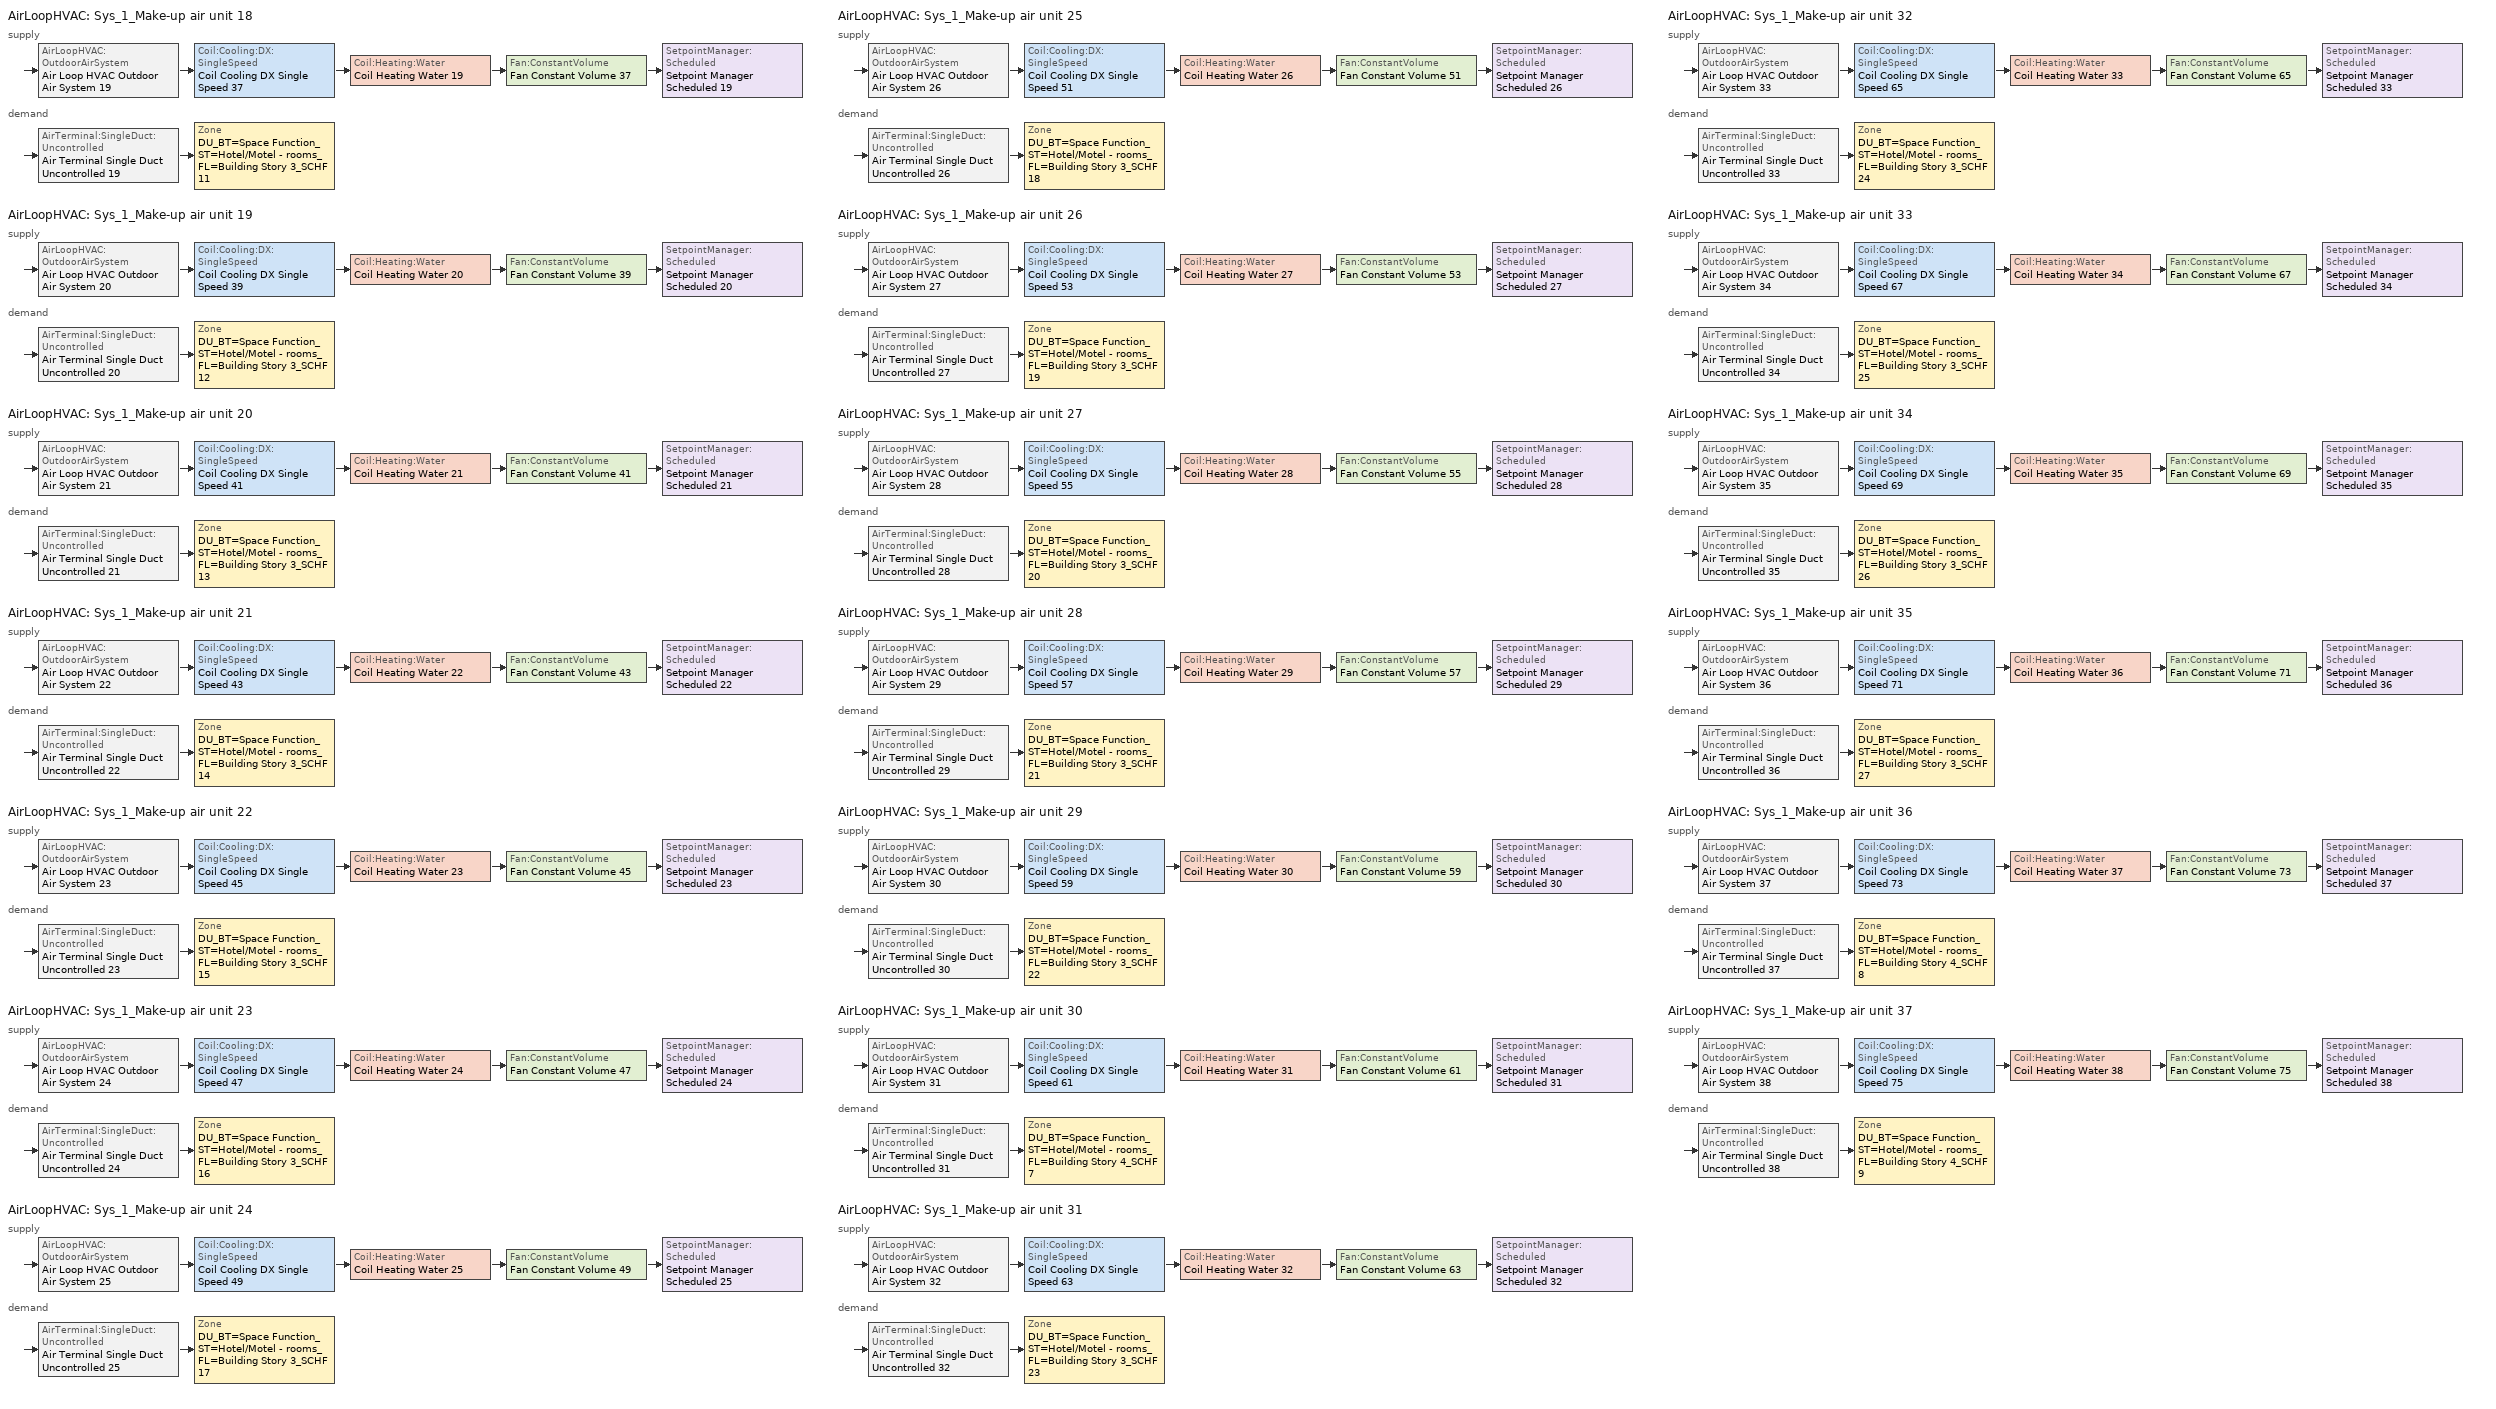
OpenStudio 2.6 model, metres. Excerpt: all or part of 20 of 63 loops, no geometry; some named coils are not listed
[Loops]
AirLoopHVAC 'Sys_1_Make-up air unit 18'
 supply: AirLoopHVAC:OutdoorAirSystem 'Air Loop HVAC Outdoor Air System 19' > Coil:Cooling:DX:SingleSpeed 'Coil Cooling DX Single Speed 37' > Coil:Heating:Water 'Coil Heating Water 19' > Fan:ConstantVolume 'Fan Constant Volume 37' > SetpointManager:Scheduled 'Setpoint Manager Scheduled 19'
 demand: AirTerminal:SingleDuct:Uncontrolled 'Air Terminal Single Duct Uncontrolled 19' > Zone 'DU_BT=Space Function_ST=Hotel/Motel - rooms_FL=Building Story 3_SCHF 11'
AirLoopHVAC 'Sys_1_Make-up air unit 19'
 supply: AirLoopHVAC:OutdoorAirSystem 'Air Loop HVAC Outdoor Air System 20' > Coil:Cooling:DX:SingleSpeed 'Coil Cooling DX Single Speed 39' > Coil:Heating:Water 'Coil Heating Water 20' > Fan:ConstantVolume 'Fan Constant Volume 39' > SetpointManager:Scheduled 'Setpoint Manager Scheduled 20'
 demand: AirTerminal:SingleDuct:Uncontrolled 'Air Terminal Single Duct Uncontrolled 20' > Zone 'DU_BT=Space Function_ST=Hotel/Motel - rooms_FL=Building Story 3_SCHF 12'
AirLoopHVAC 'Sys_1_Make-up air unit 20'
 supply: AirLoopHVAC:OutdoorAirSystem 'Air Loop HVAC Outdoor Air System 21' > Coil:Cooling:DX:SingleSpeed 'Coil Cooling DX Single Speed 41' > Coil:Heating:Water 'Coil Heating Water 21' > Fan:ConstantVolume 'Fan Constant Volume 41' > SetpointManager:Scheduled 'Setpoint Manager Scheduled 21'
 demand: AirTerminal:SingleDuct:Uncontrolled 'Air Terminal Single Duct Uncontrolled 21' > Zone 'DU_BT=Space Function_ST=Hotel/Motel - rooms_FL=Building Story 3_SCHF 13'
AirLoopHVAC 'Sys_1_Make-up air unit 21'
 supply: AirLoopHVAC:OutdoorAirSystem 'Air Loop HVAC Outdoor Air System 22' > Coil:Cooling:DX:SingleSpeed 'Coil Cooling DX Single Speed 43' > Coil:Heating:Water 'Coil Heating Water 22' > Fan:ConstantVolume 'Fan Constant Volume 43' > SetpointManager:Scheduled 'Setpoint Manager Scheduled 22'
 demand: AirTerminal:SingleDuct:Uncontrolled 'Air Terminal Single Duct Uncontrolled 22' > Zone 'DU_BT=Space Function_ST=Hotel/Motel - rooms_FL=Building Story 3_SCHF 14'
AirLoopHVAC 'Sys_1_Make-up air unit 22'
 supply: AirLoopHVAC:OutdoorAirSystem 'Air Loop HVAC Outdoor Air System 23' > Coil:Cooling:DX:SingleSpeed 'Coil Cooling DX Single Speed 45' > Coil:Heating:Water 'Coil Heating Water 23' > Fan:ConstantVolume 'Fan Constant Volume 45' > SetpointManager:Scheduled 'Setpoint Manager Scheduled 23'
 demand: AirTerminal:SingleDuct:Uncontrolled 'Air Terminal Single Duct Uncontrolled 23' > Zone 'DU_BT=Space Function_ST=Hotel/Motel - rooms_FL=Building Story 3_SCHF 15'
AirLoopHVAC 'Sys_1_Make-up air unit 23'
 supply: AirLoopHVAC:OutdoorAirSystem 'Air Loop HVAC Outdoor Air System 24' > Coil:Cooling:DX:SingleSpeed 'Coil Cooling DX Single Speed 47' > Coil:Heating:Water 'Coil Heating Water 24' > Fan:ConstantVolume 'Fan Constant Volume 47' > SetpointManager:Scheduled 'Setpoint Manager Scheduled 24'
 demand: AirTerminal:SingleDuct:Uncontrolled 'Air Terminal Single Duct Uncontrolled 24' > Zone 'DU_BT=Space Function_ST=Hotel/Motel - rooms_FL=Building Story 3_SCHF 16'
AirLoopHVAC 'Sys_1_Make-up air unit 24'
 supply: AirLoopHVAC:OutdoorAirSystem 'Air Loop HVAC Outdoor Air System 25' > Coil:Cooling:DX:SingleSpeed 'Coil Cooling DX Single Speed 49' > Coil:Heating:Water 'Coil Heating Water 25' > Fan:ConstantVolume 'Fan Constant Volume 49' > SetpointManager:Scheduled 'Setpoint Manager Scheduled 25'
 demand: AirTerminal:SingleDuct:Uncontrolled 'Air Terminal Single Duct Uncontrolled 25' > Zone 'DU_BT=Space Function_ST=Hotel/Motel - rooms_FL=Building Story 3_SCHF 17'
AirLoopHVAC 'Sys_1_Make-up air unit 25'
 supply: AirLoopHVAC:OutdoorAirSystem 'Air Loop HVAC Outdoor Air System 26' > Coil:Cooling:DX:SingleSpeed 'Coil Cooling DX Single Speed 51' > Coil:Heating:Water 'Coil Heating Water 26' > Fan:ConstantVolume 'Fan Constant Volume 51' > SetpointManager:Scheduled 'Setpoint Manager Scheduled 26'
 demand: AirTerminal:SingleDuct:Uncontrolled 'Air Terminal Single Duct Uncontrolled 26' > Zone 'DU_BT=Space Function_ST=Hotel/Motel - rooms_FL=Building Story 3_SCHF 18'
AirLoopHVAC 'Sys_1_Make-up air unit 26'
 supply: AirLoopHVAC:OutdoorAirSystem 'Air Loop HVAC Outdoor Air System 27' > Coil:Cooling:DX:SingleSpeed 'Coil Cooling DX Single Speed 53' > Coil:Heating:Water 'Coil Heating Water 27' > Fan:ConstantVolume 'Fan Constant Volume 53' > SetpointManager:Scheduled 'Setpoint Manager Scheduled 27'
 demand: AirTerminal:SingleDuct:Uncontrolled 'Air Terminal Single Duct Uncontrolled 27' > Zone 'DU_BT=Space Function_ST=Hotel/Motel - rooms_FL=Building Story 3_SCHF 19'
AirLoopHVAC 'Sys_1_Make-up air unit 27'
 supply: AirLoopHVAC:OutdoorAirSystem 'Air Loop HVAC Outdoor Air System 28' > Coil:Cooling:DX:SingleSpeed 'Coil Cooling DX Single Speed 55' > Coil:Heating:Water 'Coil Heating Water 28' > Fan:ConstantVolume 'Fan Constant Volume 55' > SetpointManager:Scheduled 'Setpoint Manager Scheduled 28'
 demand: AirTerminal:SingleDuct:Uncontrolled 'Air Terminal Single Duct Uncontrolled 28' > Zone 'DU_BT=Space Function_ST=Hotel/Motel - rooms_FL=Building Story 3_SCHF 20'
AirLoopHVAC 'Sys_1_Make-up air unit 28'
 supply: AirLoopHVAC:OutdoorAirSystem 'Air Loop HVAC Outdoor Air System 29' > Coil:Cooling:DX:SingleSpeed 'Coil Cooling DX Single Speed 57' > Coil:Heating:Water 'Coil Heating Water 29' > Fan:ConstantVolume 'Fan Constant Volume 57' > SetpointManager:Scheduled 'Setpoint Manager Scheduled 29'
 demand: AirTerminal:SingleDuct:Uncontrolled 'Air Terminal Single Duct Uncontrolled 29' > Zone 'DU_BT=Space Function_ST=Hotel/Motel - rooms_FL=Building Story 3_SCHF 21'
AirLoopHVAC 'Sys_1_Make-up air unit 29'
 supply: AirLoopHVAC:OutdoorAirSystem 'Air Loop HVAC Outdoor Air System 30' > Coil:Cooling:DX:SingleSpeed 'Coil Cooling DX Single Speed 59' > Coil:Heating:Water 'Coil Heating Water 30' > Fan:ConstantVolume 'Fan Constant Volume 59' > SetpointManager:Scheduled 'Setpoint Manager Scheduled 30'
 demand: AirTerminal:SingleDuct:Uncontrolled 'Air Terminal Single Duct Uncontrolled 30' > Zone 'DU_BT=Space Function_ST=Hotel/Motel - rooms_FL=Building Story 3_SCHF 22'
AirLoopHVAC 'Sys_1_Make-up air unit 30'
 supply: AirLoopHVAC:OutdoorAirSystem 'Air Loop HVAC Outdoor Air System 31' > Coil:Cooling:DX:SingleSpeed 'Coil Cooling DX Single Speed 61' > Coil:Heating:Water 'Coil Heating Water 31' > Fan:ConstantVolume 'Fan Constant Volume 61' > SetpointManager:Scheduled 'Setpoint Manager Scheduled 31'
 demand: AirTerminal:SingleDuct:Uncontrolled 'Air Terminal Single Duct Uncontrolled 31' > Zone 'DU_BT=Space Function_ST=Hotel/Motel - rooms_FL=Building Story 4_SCHF 7'
AirLoopHVAC 'Sys_1_Make-up air unit 31'
 supply: AirLoopHVAC:OutdoorAirSystem 'Air Loop HVAC Outdoor Air System 32' > Coil:Cooling:DX:SingleSpeed 'Coil Cooling DX Single Speed 63' > Coil:Heating:Water 'Coil Heating Water 32' > Fan:ConstantVolume 'Fan Constant Volume 63' > SetpointManager:Scheduled 'Setpoint Manager Scheduled 32'
 demand: AirTerminal:SingleDuct:Uncontrolled 'Air Terminal Single Duct Uncontrolled 32' > Zone 'DU_BT=Space Function_ST=Hotel/Motel - rooms_FL=Building Story 3_SCHF 23'
AirLoopHVAC 'Sys_1_Make-up air unit 32'
 supply: AirLoopHVAC:OutdoorAirSystem 'Air Loop HVAC Outdoor Air System 33' > Coil:Cooling:DX:SingleSpeed 'Coil Cooling DX Single Speed 65' > Coil:Heating:Water 'Coil Heating Water 33' > Fan:ConstantVolume 'Fan Constant Volume 65' > SetpointManager:Scheduled 'Setpoint Manager Scheduled 33'
 demand: AirTerminal:SingleDuct:Uncontrolled 'Air Terminal Single Duct Uncontrolled 33' > Zone 'DU_BT=Space Function_ST=Hotel/Motel - rooms_FL=Building Story 3_SCHF 24'
AirLoopHVAC 'Sys_1_Make-up air unit 33'
 supply: AirLoopHVAC:OutdoorAirSystem 'Air Loop HVAC Outdoor Air System 34' > Coil:Cooling:DX:SingleSpeed 'Coil Cooling DX Single Speed 67' > Coil:Heating:Water 'Coil Heating Water 34' > Fan:ConstantVolume 'Fan Constant Volume 67' > SetpointManager:Scheduled 'Setpoint Manager Scheduled 34'
 demand: AirTerminal:SingleDuct:Uncontrolled 'Air Terminal Single Duct Uncontrolled 34' > Zone 'DU_BT=Space Function_ST=Hotel/Motel - rooms_FL=Building Story 3_SCHF 25'
AirLoopHVAC 'Sys_1_Make-up air unit 34'
 supply: AirLoopHVAC:OutdoorAirSystem 'Air Loop HVAC Outdoor Air System 35' > Coil:Cooling:DX:SingleSpeed 'Coil Cooling DX Single Speed 69' > Coil:Heating:Water 'Coil Heating Water 35' > Fan:ConstantVolume 'Fan Constant Volume 69' > SetpointManager:Scheduled 'Setpoint Manager Scheduled 35'
 demand: AirTerminal:SingleDuct:Uncontrolled 'Air Terminal Single Duct Uncontrolled 35' > Zone 'DU_BT=Space Function_ST=Hotel/Motel - rooms_FL=Building Story 3_SCHF 26'
AirLoopHVAC 'Sys_1_Make-up air unit 35'
 supply: AirLoopHVAC:OutdoorAirSystem 'Air Loop HVAC Outdoor Air System 36' > Coil:Cooling:DX:SingleSpeed 'Coil Cooling DX Single Speed 71' > Coil:Heating:Water 'Coil Heating Water 36' > Fan:ConstantVolume 'Fan Constant Volume 71' > SetpointManager:Scheduled 'Setpoint Manager Scheduled 36'
 demand: AirTerminal:SingleDuct:Uncontrolled 'Air Terminal Single Duct Uncontrolled 36' > Zone 'DU_BT=Space Function_ST=Hotel/Motel - rooms_FL=Building Story 3_SCHF 27'
AirLoopHVAC 'Sys_1_Make-up air unit 36'
 supply: AirLoopHVAC:OutdoorAirSystem 'Air Loop HVAC Outdoor Air System 37' > Coil:Cooling:DX:SingleSpeed 'Coil Cooling DX Single Speed 73' > Coil:Heating:Water 'Coil Heating Water 37' > Fan:ConstantVolume 'Fan Constant Volume 73' > SetpointManager:Scheduled 'Setpoint Manager Scheduled 37'
 demand: AirTerminal:SingleDuct:Uncontrolled 'Air Terminal Single Duct Uncontrolled 37' > Zone 'DU_BT=Space Function_ST=Hotel/Motel - rooms_FL=Building Story 4_SCHF 8'
AirLoopHVAC 'Sys_1_Make-up air unit 37'
 supply: AirLoopHVAC:OutdoorAirSystem 'Air Loop HVAC Outdoor Air System 38' > Coil:Cooling:DX:SingleSpeed 'Coil Cooling DX Single Speed 75' > Coil:Heating:Water 'Coil Heating Water 38' > Fan:ConstantVolume 'Fan Constant Volume 75' > SetpointManager:Scheduled 'Setpoint Manager Scheduled 38'
 demand: AirTerminal:SingleDuct:Uncontrolled 'Air Terminal Single Duct Uncontrolled 38' > Zone 'DU_BT=Space Function_ST=Hotel/Motel - rooms_FL=Building Story 4_SCHF 9'
[Sizing:Zone] Zone Cooling Design Supply Air Temperature Input Method=SupplyAirTemperature; Zone Cooling Design Supply Air Temperature {C}=13; Zone Cooling Design Supply Air Temperature Difference {deltaC}=11.11; Zone Heating Design Supply Air Temperature Input Method=SupplyAirTemperature; Zone Heating Design Supply Air Temperature {C}=43; Zone Heating Design Supply Air Temperature Difference {deltaC}=11.11; Zone Cooling Design Supply Air Humidity Ratio {kg-H2O/kg-air}=0.0085; Zone Heating Design Supply Air Humidity Ratio {kg-H2O/kg-air}=0.008; Zone Heating Sizing Factor=1.3; Zone Cooling Sizing Factor=1.1; Cooling Design Air Flow Method=DesignDay; Heating Design Air Flow Method=DesignDay; Account for Dedicated Outdoor Air System=No; Dedicated Outdoor Air System Control Strategy=NeutralSupplyAir; Dedicated Outdoor Air Low Setpoint Temperature for Design {C}=autosize; Dedicated Outdoor Air High Setpoint Temperature for Design {C}=autosize
DU_BT=Space Function_ST=Hotel/Motel - rooms_FL=Building Story 3_SCHF 11; DU_BT=Space Function_ST=Hotel/Motel - rooms_FL=Building Story 3_SCHF 12; DU_BT=Space Function_ST=Hotel/Motel - rooms_FL=Building Story 3_SCHF 13; DU_BT=Space Function_ST=Hotel/Motel - rooms_FL=Building Story 3_SCHF 14; DU_BT=Space Function_ST=Hotel/Motel - rooms_FL=Building Story 3_SCHF 15; DU_BT=Space Function_ST=Hotel/Motel - rooms_FL=Building Story 3_SCHF 16; DU_BT=Space Function_ST=Hotel/Motel - rooms_FL=Building Story 3_SCHF 17; DU_BT=Space Function_ST=Hotel/Motel - rooms_FL=Building Story 3_SCHF 18; DU_BT=Space Function_ST=Hotel/Motel - rooms_FL=Building Story 3_SCHF 19; DU_BT=Space Function_ST=Hotel/Motel - rooms_FL=Building Story 3_SCHF 20; DU_BT=Space Function_ST=Hotel/Motel - rooms_FL=Building Story 3_SCHF 21; DU_BT=Space Function_ST=Hotel/Motel - rooms_FL=Building Story 3_SCHF 22; DU_BT=Space Function_ST=Hotel/Motel - rooms_FL=Building Story 4_SCHF 7; DU_BT=Space Function_ST=Hotel/Motel - rooms_FL=Building Story 3_SCHF 23; DU_BT=Space Function_ST=Hotel/Motel - rooms_FL=Building Story 3_SCHF 24; DU_BT=Space Function_ST=Hotel/Motel - rooms_FL=Building Story 3_SCHF 25; DU_BT=Space Function_ST=Hotel/Motel - rooms_FL=Building Story 3_SCHF 26; DU_BT=Space Function_ST=Hotel/Motel - rooms_FL=Building Story 3_SCHF 27; DU_BT=Space Function_ST=Hotel/Motel - rooms_FL=Building Story 4_SCHF 8; DU_BT=Space Function_ST=Hotel/Motel - rooms_FL=Building Story 4_SCHF 9
[Zone equipment]
DU_BT=Space Function_ST=Hotel/Motel - rooms_FL=Building Story 3_SCHF 11: DU_BT=Space Function_ST=Hotel/Motel - rooms_FL=Building Story 3_SCHF 11 PTAC, Zone HVAC Baseboard Convective Water 19, Air Terminal Single Duct Uncontrolled 19
DU_BT=Space Function_ST=Hotel/Motel - rooms_FL=Building Story 3_SCHF 12: DU_BT=Space Function_ST=Hotel/Motel - rooms_FL=Building Story 3_SCHF 12 PTAC, Zone HVAC Baseboard Convective Water 20, Air Terminal Single Duct Uncontrolled 20
DU_BT=Space Function_ST=Hotel/Motel - rooms_FL=Building Story 3_SCHF 13: DU_BT=Space Function_ST=Hotel/Motel - rooms_FL=Building Story 3_SCHF 13 PTAC, Zone HVAC Baseboard Convective Water 21, Air Terminal Single Duct Uncontrolled 21
DU_BT=Space Function_ST=Hotel/Motel - rooms_FL=Building Story 3_SCHF 14: DU_BT=Space Function_ST=Hotel/Motel - rooms_FL=Building Story 3_SCHF 14 PTAC, Zone HVAC Baseboard Convective Water 22, Air Terminal Single Duct Uncontrolled 22
DU_BT=Space Function_ST=Hotel/Motel - rooms_FL=Building Story 3_SCHF 15: DU_BT=Space Function_ST=Hotel/Motel - rooms_FL=Building Story 3_SCHF 15 PTAC, Zone HVAC Baseboard Convective Water 23, Air Terminal Single Duct Uncontrolled 23
DU_BT=Space Function_ST=Hotel/Motel - rooms_FL=Building Story 3_SCHF 16: DU_BT=Space Function_ST=Hotel/Motel - rooms_FL=Building Story 3_SCHF 16 PTAC, Zone HVAC Baseboard Convective Water 24, Air Terminal Single Duct Uncontrolled 24
DU_BT=Space Function_ST=Hotel/Motel - rooms_FL=Building Story 3_SCHF 17: DU_BT=Space Function_ST=Hotel/Motel - rooms_FL=Building Story 3_SCHF 17 PTAC, Zone HVAC Baseboard Convective Water 25, Air Terminal Single Duct Uncontrolled 25
DU_BT=Space Function_ST=Hotel/Motel - rooms_FL=Building Story 3_SCHF 18: DU_BT=Space Function_ST=Hotel/Motel - rooms_FL=Building Story 3_SCHF 18 PTAC, Zone HVAC Baseboard Convective Water 26, Air Terminal Single Duct Uncontrolled 26
DU_BT=Space Function_ST=Hotel/Motel - rooms_FL=Building Story 3_SCHF 19: DU_BT=Space Function_ST=Hotel/Motel - rooms_FL=Building Story 3_SCHF 19 PTAC, Zone HVAC Baseboard Convective Water 27, Air Terminal Single Duct Uncontrolled 27
DU_BT=Space Function_ST=Hotel/Motel - rooms_FL=Building Story 3_SCHF 20: DU_BT=Space Function_ST=Hotel/Motel - rooms_FL=Building Story 3_SCHF 20 PTAC, Zone HVAC Baseboard Convective Water 28, Air Terminal Single Duct Uncontrolled 28
DU_BT=Space Function_ST=Hotel/Motel - rooms_FL=Building Story 3_SCHF 21: DU_BT=Space Function_ST=Hotel/Motel - rooms_FL=Building Story 3_SCHF 21 PTAC, Zone HVAC Baseboard Convective Water 29, Air Terminal Single Duct Uncontrolled 29
DU_BT=Space Function_ST=Hotel/Motel - rooms_FL=Building Story 3_SCHF 22: DU_BT=Space Function_ST=Hotel/Motel - rooms_FL=Building Story 3_SCHF 22 PTAC, Zone HVAC Baseboard Convective Water 30, Air Terminal Single Duct Uncontrolled 30
DU_BT=Space Function_ST=Hotel/Motel - rooms_FL=Building Story 4_SCHF 7: DU_BT=Space Function_ST=Hotel/Motel - rooms_FL=Building Story 4_SCHF 7 PTAC, Zone HVAC Baseboard Convective Water 31, Air Terminal Single Duct Uncontrolled 31
DU_BT=Space Function_ST=Hotel/Motel - rooms_FL=Building Story 3_SCHF 23: DU_BT=Space Function_ST=Hotel/Motel - rooms_FL=Building Story 3_SCHF 23 PTAC, Zone HVAC Baseboard Convective Water 32, Air Terminal Single Duct Uncontrolled 32
DU_BT=Space Function_ST=Hotel/Motel - rooms_FL=Building Story 3_SCHF 24: DU_BT=Space Function_ST=Hotel/Motel - rooms_FL=Building Story 3_SCHF 24 PTAC, Zone HVAC Baseboard Convective Water 33, Air Terminal Single Duct Uncontrolled 33
DU_BT=Space Function_ST=Hotel/Motel - rooms_FL=Building Story 3_SCHF 25: DU_BT=Space Function_ST=Hotel/Motel - rooms_FL=Building Story 3_SCHF 25 PTAC, Zone HVAC Baseboard Convective Water 34, Air Terminal Single Duct Uncontrolled 34
DU_BT=Space Function_ST=Hotel/Motel - rooms_FL=Building Story 3_SCHF 26: DU_BT=Space Function_ST=Hotel/Motel - rooms_FL=Building Story 3_SCHF 26 PTAC, Zone HVAC Baseboard Convective Water 35, Air Terminal Single Duct Uncontrolled 35
DU_BT=Space Function_ST=Hotel/Motel - rooms_FL=Building Story 3_SCHF 27: DU_BT=Space Function_ST=Hotel/Motel - rooms_FL=Building Story 3_SCHF 27 PTAC, Zone HVAC Baseboard Convective Water 36, Air Terminal Single Duct Uncontrolled 36
DU_BT=Space Function_ST=Hotel/Motel - rooms_FL=Building Story 4_SCHF 8: DU_BT=Space Function_ST=Hotel/Motel - rooms_FL=Building Story 4_SCHF 8 PTAC, Zone HVAC Baseboard Convective Water 37, Air Terminal Single Duct Uncontrolled 37
DU_BT=Space Function_ST=Hotel/Motel - rooms_FL=Building Story 4_SCHF 9: DU_BT=Space Function_ST=Hotel/Motel - rooms_FL=Building Story 4_SCHF 9 PTAC, Zone HVAC Baseboard Convective Water 38, Air Terminal Single Duct Uncontrolled 38
[AirLoopHVAC] Availability Schedule=Always On Discrete; Design Supply Air Flow Rate {m3/s}=AutoSize
Sys_1_Make-up air unit 18; Sys_1_Make-up air unit 19; Sys_1_Make-up air unit 20; Sys_1_Make-up air unit 21; Sys_1_Make-up air unit 22; Sys_1_Make-up air unit 23; Sys_1_Make-up air unit 24; Sys_1_Make-up air unit 25; Sys_1_Make-up air unit 26; Sys_1_Make-up air unit 27; Sys_1_Make-up air unit 28; Sys_1_Make-up air unit 29; Sys_1_Make-up air unit 30; Sys_1_Make-up air unit 31; Sys_1_Make-up air unit 32; Sys_1_Make-up air unit 33; Sys_1_Make-up air unit 34; Sys_1_Make-up air unit 35; Sys_1_Make-up air unit 36; Sys_1_Make-up air unit 37
[Sizing:System] Type of Load to Size On=VentilationRequirement; Design Outdoor Air Flow Rate {m3/s}=Autosize; Minimum System Air Flow Ratio=1; Preheat Design Temperature {C}=7; Preheat Design Humidity Ratio {kg-H2O/kg-Air}=0.008; Precool Design Temperature {C}=13; Precool Design Humidity Ratio {kg-H2O/kg-Air}=0.008; Central Cooling Design Supply Air Temperature {C}=13; Central Heating Design Supply Air Temperature {C}=43; Sizing Option=NonCoincident; 100% Outdoor Air in Cooling=Yes; 100% Outdoor Air in Heating=Yes; Central Cooling Design Supply Air Humidity Ratio {kg-H2O/kg-Air}=0.0085; Central Heating Design Supply Air Humidity Ratio {kg-H2O/kg-Air}=0.008; Cooling Design Air Flow Method=DesignDay; Cooling Design Air Flow Rate {m3/s}=0; Heating Design Air Flow Method=DesignDay; Heating Design Air Flow Rate {m3/s}=0; System Outdoor Air Method=ZoneSum; Zone Maximum Outdoor Air Fraction=1; Cooling Supply Air Flow Rate Per Floor Area {m3/s-m2}=0.00996765; Cooling Fraction of Autosized Cooling Supply Air Flow Rate=1; Cooling Supply Air Flow Rate Per Unit Cooling Capacity {m3/s-W}=3.94755e-05; Heating Supply Air Flow Rate Per Floor Area {m3/s-m2}=0.00996765; Heating Fraction of Autosized Heating Supply Air Flow Rate=1; Heating Fraction of Autosized Cooling Supply Air Flow Rate=1; Heating Supply Air Flow Rate Per Unit Heating Capacity {m3/s-W}=3.15882e-05; Cooling Design Capacity Method=CoolingDesignCapacity; Cooling Design Capacity {W}=autosize; Cooling Design Capacity Per Floor Area {W/m2}=234.7; Fraction of Autosized Cooling Design Capacity=1; Heating Design Capacity Method=HeatingDesignCapacity; Heating Design Capacity {W}=autosize; Heating Design Capacity Per Floor Area {W/m2}=157; Fraction of Autosized Heating Design Capacity=1; Central Cooling Capacity Control Method=OnOff
Sys_1_Make-up air unit 18; Sys_1_Make-up air unit 19; Sys_1_Make-up air unit 20; Sys_1_Make-up air unit 21; Sys_1_Make-up air unit 22; Sys_1_Make-up air unit 23; Sys_1_Make-up air unit 24; Sys_1_Make-up air unit 25; Sys_1_Make-up air unit 26; Sys_1_Make-up air unit 27; Sys_1_Make-up air unit 28; Sys_1_Make-up air unit 29; Sys_1_Make-up air unit 30; Sys_1_Make-up air unit 31; Sys_1_Make-up air unit 32; Sys_1_Make-up air unit 33; Sys_1_Make-up air unit 34; Sys_1_Make-up air unit 35; Sys_1_Make-up air unit 36; Sys_1_Make-up air unit 37
[Fan:ConstantVolume] Availability Schedule=Always On Discrete; Maximum Flow Rate {m3/s}=AutoSize
Name | Pressure Rise {Pa}
Fan Constant Volume 37; Fan Constant Volume 39; Fan Constant Volume 41; Fan Constant Volume 43; Fan Constant Volume 45; Fan Constant Volume 47; Fan Constant Volume 49; Fan Constant Volume 51; Fan Constant Volume 53; Fan Constant Volume 55; Fan Constant Volume 57; Fan Constant Volume 59; Fan Constant Volume 61; Fan Constant Volume 63; Fan Constant Volume 65; Fan Constant Volume 67; Fan Constant Volume 69; Fan Constant Volume 71; Fan Constant Volume 73; Fan Constant Volume 75
Fan Constant Volume 38; Fan Constant Volume 40; Fan Constant Volume 42; Fan Constant Volume 44; Fan Constant Volume 46; Fan Constant Volume 48; Fan Constant Volume 50; Fan Constant Volume 52; Fan Constant Volume 54; Fan Constant Volume 56; Fan Constant Volume 58; Fan Constant Volume 60; Fan Constant Volume 62; Fan Constant Volume 64; Fan Constant Volume 66; Fan Constant Volume 68; Fan Constant Volume 70; Fan Constant Volume 72; Fan Constant Volume 74; Fan Constant Volume 76 | 640
[Coil:Cooling:DX:SingleSpeed] Availability Schedule=Always On Discrete; Rated Total Cooling Capacity {W}=autosize; Rated Sensible Heat Ratio=autosize; Rated COP {W/W}=3; Rated Air Flow Rate {m3/s}=autosize; Rated Evaporator Fan Power Per Volume Flow Rate {W/(m3/s)}=773.3; Condenser Type=AirCooled; Evaporative Condenser Effectiveness=0; Evaporative Condenser Air Flow Rate {m3/s}=Autosize; Evaporative Condenser Pump Rated Power Consumption {W}=Autosize; Crankcase Heater Capacity {W}=0; Maximum Outdoor Dry-Bulb Temperature for Crankcase Heater Operation {C}=0; Basin Heater Capacity {W/K}=0; Basin Heater Setpoint Temperature {C}=10
Name | Total Cooling Capacity Function of Temperature Curve | Total Cooling Capacity Function of Flow Fraction Curve | Energy Input Ratio Function of Temperature Curve | Energy Input Ratio Function of Flow Fraction Curve | Part Load Fraction Correlation Curve
Coil Cooling DX Single Speed 37 | Curve Biquadratic 73 | Curve Quadratic 73 | Curve Biquadratic 74 | Curve Quadratic 74 | Curve Cubic 37
Coil Cooling DX Single Speed 38 | Curve Biquadratic 75 | Curve Quadratic 75 | Curve Biquadratic 76 | Curve Quadratic 76 | Curve Cubic 38
Coil Cooling DX Single Speed 39 | Curve Biquadratic 77 | Curve Quadratic 77 | Curve Biquadratic 78 | Curve Quadratic 78 | Curve Cubic 39
Coil Cooling DX Single Speed 40 | Curve Biquadratic 79 | Curve Quadratic 79 | Curve Biquadratic 80 | Curve Quadratic 80 | Curve Cubic 40
Coil Cooling DX Single Speed 41 | Curve Biquadratic 81 | Curve Quadratic 81 | Curve Biquadratic 82 | Curve Quadratic 82 | Curve Cubic 41
Coil Cooling DX Single Speed 42 | Curve Biquadratic 83 | Curve Quadratic 83 | Curve Biquadratic 84 | Curve Quadratic 84 | Curve Cubic 42
Coil Cooling DX Single Speed 43 | Curve Biquadratic 85 | Curve Quadratic 85 | Curve Biquadratic 86 | Curve Quadratic 86 | Curve Cubic 43
Coil Cooling DX Single Speed 44 | Curve Biquadratic 87 | Curve Quadratic 87 | Curve Biquadratic 88 | Curve Quadratic 88 | Curve Cubic 44
Coil Cooling DX Single Speed 45 | Curve Biquadratic 89 | Curve Quadratic 89 | Curve Biquadratic 90 | Curve Quadratic 90 | Curve Cubic 45
Coil Cooling DX Single Speed 46 | Curve Biquadratic 91 | Curve Quadratic 91 | Curve Biquadratic 92 | Curve Quadratic 92 | Curve Cubic 46
Coil Cooling DX Single Speed 47 | Curve Biquadratic 93 | Curve Quadratic 93 | Curve Biquadratic 94 | Curve Quadratic 94 | Curve Cubic 47
Coil Cooling DX Single Speed 48 | Curve Biquadratic 95 | Curve Quadratic 95 | Curve Biquadratic 96 | Curve Quadratic 96 | Curve Cubic 48
Coil Cooling DX Single Speed 49 | Curve Biquadratic 97 | Curve Quadratic 97 | Curve Biquadratic 98 | Curve Quadratic 98 | Curve Cubic 49
Coil Cooling DX Single Speed 50 | Curve Biquadratic 99 | Curve Quadratic 99 | Curve Biquadratic 100 | Curve Quadratic 100 | Curve Cubic 50
Coil Cooling DX Single Speed 51 | Curve Biquadratic 101 | Curve Quadratic 101 | Curve Biquadratic 102 | Curve Quadratic 102 | Curve Cubic 51
Coil Cooling DX Single Speed 52 | Curve Biquadratic 103 | Curve Quadratic 103 | Curve Biquadratic 104 | Curve Quadratic 104 | Curve Cubic 52
Coil Cooling DX Single Speed 53 | Curve Biquadratic 105 | Curve Quadratic 105 | Curve Biquadratic 106 | Curve Quadratic 106 | Curve Cubic 53
Coil Cooling DX Single Speed 54 | Curve Biquadratic 107 | Curve Quadratic 107 | Curve Biquadratic 108 | Curve Quadratic 108 | Curve Cubic 54
Coil Cooling DX Single Speed 55 | Curve Biquadratic 109 | Curve Quadratic 109 | Curve Biquadratic 110 | Curve Quadratic 110 | Curve Cubic 55
Coil Cooling DX Single Speed 56 | Curve Biquadratic 111 | Curve Quadratic 111 | Curve Biquadratic 112 | Curve Quadratic 112 | Curve Cubic 56
Coil Cooling DX Single Speed 57 | Curve Biquadratic 113 | Curve Quadratic 113 | Curve Biquadratic 114 | Curve Quadratic 114 | Curve Cubic 57
Coil Cooling DX Single Speed 58 | Curve Biquadratic 115 | Curve Quadratic 115 | Curve Biquadratic 116 | Curve Quadratic 116 | Curve Cubic 58
Coil Cooling DX Single Speed 59 | Curve Biquadratic 117 | Curve Quadratic 117 | Curve Biquadratic 118 | Curve Quadratic 118 | Curve Cubic 59
Coil Cooling DX Single Speed 60 | Curve Biquadratic 119 | Curve Quadratic 119 | Curve Biquadratic 120 | Curve Quadratic 120 | Curve Cubic 60
Coil Cooling DX Single Speed 61 | Curve Biquadratic 121 | Curve Quadratic 121 | Curve Biquadratic 122 | Curve Quadratic 122 | Curve Cubic 61
Coil Cooling DX Single Speed 62 | Curve Biquadratic 123 | Curve Quadratic 123 | Curve Biquadratic 124 | Curve Quadratic 124 | Curve Cubic 62
Coil Cooling DX Single Speed 63 | Curve Biquadratic 125 | Curve Quadratic 125 | Curve Biquadratic 126 | Curve Quadratic 126 | Curve Cubic 63
Coil Cooling DX Single Speed 64 | Curve Biquadratic 127 | Curve Quadratic 127 | Curve Biquadratic 128 | Curve Quadratic 128 | Curve Cubic 64
Coil Cooling DX Single Speed 65 | Curve Biquadratic 129 | Curve Quadratic 129 | Curve Biquadratic 130 | Curve Quadratic 130 | Curve Cubic 65
Coil Cooling DX Single Speed 66 | Curve Biquadratic 131 | Curve Quadratic 131 | Curve Biquadratic 132 | Curve Quadratic 132 | Curve Cubic 66
Coil Cooling DX Single Speed 67 | Curve Biquadratic 133 | Curve Quadratic 133 | Curve Biquadratic 134 | Curve Quadratic 134 | Curve Cubic 67
Coil Cooling DX Single Speed 68 | Curve Biquadratic 135 | Curve Quadratic 135 | Curve Biquadratic 136 | Curve Quadratic 136 | Curve Cubic 68
Coil Cooling DX Single Speed 69 | Curve Biquadratic 137 | Curve Quadratic 137 | Curve Biquadratic 138 | Curve Quadratic 138 | Curve Cubic 69
Coil Cooling DX Single Speed 70 | Curve Biquadratic 139 | Curve Quadratic 139 | Curve Biquadratic 140 | Curve Quadratic 140 | Curve Cubic 70
Coil Cooling DX Single Speed 71 | Curve Biquadratic 141 | Curve Quadratic 141 | Curve Biquadratic 142 | Curve Quadratic 142 | Curve Cubic 71
Coil Cooling DX Single Speed 72 | Curve Biquadratic 143 | Curve Quadratic 143 | Curve Biquadratic 144 | Curve Quadratic 144 | Curve Cubic 72
Coil Cooling DX Single Speed 73 | Curve Biquadratic 145 | Curve Quadratic 145 | Curve Biquadratic 146 | Curve Quadratic 146 | Curve Cubic 73
Coil Cooling DX Single Speed 74 | Curve Biquadratic 147 | Curve Quadratic 147 | Curve Biquadratic 148 | Curve Quadratic 148 | Curve Cubic 74
Coil Cooling DX Single Speed 75 | Curve Biquadratic 149 | Curve Quadratic 149 | Curve Biquadratic 150 | Curve Quadratic 150 | Curve Cubic 75
Coil Cooling DX Single Speed 76 | Curve Biquadratic 151 | Curve Quadratic 151 | Curve Biquadratic 152 | Curve Quadratic 152 | Curve Cubic 76
[Controller:OutdoorAir] Minimum Outdoor Air Flow Rate {m3/s}=autosize; Maximum Outdoor Air Flow Rate {m3/s}=Autosize; Economizer Control Type=NoEconomizer; Economizer Control Action Type=ModulateFlow; Economizer Maximum Limit Dry-Bulb Temperature {C}=28; Economizer Maximum Limit Enthalpy {J/kg}=64000; Economizer Minimum Limit Dry-Bulb Temperature {C}=-100; Lockout Type=NoLockout; Minimum Limit Type=FixedMinimum; High Humidity Control=No; Heat Recovery Bypass Control Type=BypassWhenWithinEconomizerLimits
Name | Controller Mechanical Ventilation
Controller Outdoor Air 19 | Controller Mechanical Ventilation 19
Controller Outdoor Air 20 | Controller Mechanical Ventilation 20
Controller Outdoor Air 21 | Controller Mechanical Ventilation 21
Controller Outdoor Air 22 | Controller Mechanical Ventilation 22
Controller Outdoor Air 23 | Controller Mechanical Ventilation 23
Controller Outdoor Air 24 | Controller Mechanical Ventilation 24
Controller Outdoor Air 25 | Controller Mechanical Ventilation 25
Controller Outdoor Air 26 | Controller Mechanical Ventilation 26
Controller Outdoor Air 27 | Controller Mechanical Ventilation 27
Controller Outdoor Air 28 | Controller Mechanical Ventilation 28
Controller Outdoor Air 29 | Controller Mechanical Ventilation 29
Controller Outdoor Air 30 | Controller Mechanical Ventilation 30
Controller Outdoor Air 31 | Controller Mechanical Ventilation 31
Controller Outdoor Air 32 | Controller Mechanical Ventilation 32
Controller Outdoor Air 33 | Controller Mechanical Ventilation 33
Controller Outdoor Air 34 | Controller Mechanical Ventilation 34
Controller Outdoor Air 35 | Controller Mechanical Ventilation 35
Controller Outdoor Air 36 | Controller Mechanical Ventilation 36
Controller Outdoor Air 37 | Controller Mechanical Ventilation 37
Controller Outdoor Air 38 | Controller Mechanical Ventilation 38
[Controller:MechanicalVentilation] Availability Schedule=Always On Discrete; System Outdoor Air Method=ZoneSum
Controller Mechanical Ventilation 19; Controller Mechanical Ventilation 20; Controller Mechanical Ventilation 21; Controller Mechanical Ventilation 22; Controller Mechanical Ventilation 23; Controller Mechanical Ventilation 24; Controller Mechanical Ventilation 25; Controller Mechanical Ventilation 26; Controller Mechanical Ventilation 27; Controller Mechanical Ventilation 28; Controller Mechanical Ventilation 29; Controller Mechanical Ventilation 30; Controller Mechanical Ventilation 31; Controller Mechanical Ventilation 32; Controller Mechanical Ventilation 33; Controller Mechanical Ventilation 34; Controller Mechanical Ventilation 35; Controller Mechanical Ventilation 36; Controller Mechanical Ventilation 37; Controller Mechanical Ventilation 38
[AirLoopHVAC:OutdoorAirSystem]
Name | Controller
Air Loop HVAC Outdoor Air System 19 | Controller Outdoor Air 19
Air Loop HVAC Outdoor Air System 20 | Controller Outdoor Air 20
Air Loop HVAC Outdoor Air System 21 | Controller Outdoor Air 21
Air Loop HVAC Outdoor Air System 22 | Controller Outdoor Air 22
Air Loop HVAC Outdoor Air System 23 | Controller Outdoor Air 23
Air Loop HVAC Outdoor Air System 24 | Controller Outdoor Air 24
Air Loop HVAC Outdoor Air System 25 | Controller Outdoor Air 25
Air Loop HVAC Outdoor Air System 26 | Controller Outdoor Air 26
Air Loop HVAC Outdoor Air System 27 | Controller Outdoor Air 27
Air Loop HVAC Outdoor Air System 28 | Controller Outdoor Air 28
Air Loop HVAC Outdoor Air System 29 | Controller Outdoor Air 29
Air Loop HVAC Outdoor Air System 30 | Controller Outdoor Air 30
Air Loop HVAC Outdoor Air System 31 | Controller Outdoor Air 31
Air Loop HVAC Outdoor Air System 32 | Controller Outdoor Air 32
Air Loop HVAC Outdoor Air System 33 | Controller Outdoor Air 33
Air Loop HVAC Outdoor Air System 34 | Controller Outdoor Air 34
Air Loop HVAC Outdoor Air System 35 | Controller Outdoor Air 35
Air Loop HVAC Outdoor Air System 36 | Controller Outdoor Air 36
Air Loop HVAC Outdoor Air System 37 | Controller Outdoor Air 37
Air Loop HVAC Outdoor Air System 38 | Controller Outdoor Air 38
[SetpointManager:Scheduled] Control Variable=Temperature
Name | Schedule
Setpoint Manager Scheduled 19 | Makeup-Air Unit Supply Air Temp 18
Setpoint Manager Scheduled 20 | Makeup-Air Unit Supply Air Temp 19
Setpoint Manager Scheduled 21 | Makeup-Air Unit Supply Air Temp 20
Setpoint Manager Scheduled 22 | Makeup-Air Unit Supply Air Temp 21
Setpoint Manager Scheduled 23 | Makeup-Air Unit Supply Air Temp 22
Setpoint Manager Scheduled 24 | Makeup-Air Unit Supply Air Temp 23
Setpoint Manager Scheduled 25 | Makeup-Air Unit Supply Air Temp 24
Setpoint Manager Scheduled 26 | Makeup-Air Unit Supply Air Temp 25
Setpoint Manager Scheduled 27 | Makeup-Air Unit Supply Air Temp 26
Setpoint Manager Scheduled 28 | Makeup-Air Unit Supply Air Temp 27
Setpoint Manager Scheduled 29 | Makeup-Air Unit Supply Air Temp 28
Setpoint Manager Scheduled 30 | Makeup-Air Unit Supply Air Temp 29
Setpoint Manager Scheduled 31 | Makeup-Air Unit Supply Air Temp 30
Setpoint Manager Scheduled 32 | Makeup-Air Unit Supply Air Temp 31
Setpoint Manager Scheduled 33 | Makeup-Air Unit Supply Air Temp 32
Setpoint Manager Scheduled 34 | Makeup-Air Unit Supply Air Temp 33
Setpoint Manager Scheduled 35 | Makeup-Air Unit Supply Air Temp 34
Setpoint Manager Scheduled 36 | Makeup-Air Unit Supply Air Temp 35
Setpoint Manager Scheduled 37 | Makeup-Air Unit Supply Air Temp 36
Setpoint Manager Scheduled 38 | Makeup-Air Unit Supply Air Temp 37
[Coil:Heating:Electric] Availability Schedule=Always Off Discrete
Coil Heating Electric 19; Coil Heating Electric 20; Coil Heating Electric 21; Coil Heating Electric 22; Coil Heating Electric 23; Coil Heating Electric 24; Coil Heating Electric 25; Coil Heating Electric 26; Coil Heating Electric 27; Coil Heating Electric 28; Coil Heating Electric 29; Coil Heating Electric 30; Coil Heating Electric 31; Coil Heating Electric 32; Coil Heating Electric 33; Coil Heating Electric 34; Coil Heating Electric 35; Coil Heating Electric 36; Coil Heating Electric 37; Coil Heating Electric 38
[ZoneHVAC:PackagedTerminalAirConditioner] Availability Schedule=Always On Discrete; Supply Air Flow Rate During Cooling Operation {m3/s}=Autosize; Supply Air Flow Rate During Heating Operation {m3/s}=Autosize; Supply Air Flow Rate When No Cooling or Heating is Needed {m3/s}=Autosize; Outdoor Air Flow Rate During Cooling Operation {m3/s}=Autosize; Outdoor Air Flow Rate During Heating Operation {m3/s}=Autosize; Outdoor Air Flow Rate When No Cooling or Heating is Needed {m3/s}=Autosize; Fan Placement=DrawThrough
Name | Supply Air Fan | Heating Coil | Cooling Coil
DU_BT=Space Function_ST=Hotel/Motel - rooms_FL=Building Story 3_SCHF 11 PTAC | Fan Constant Volume 38 | Coil Heating Electric 19 | Coil Cooling DX Single Speed 38
DU_BT=Space Function_ST=Hotel/Motel - rooms_FL=Building Story 3_SCHF 12 PTAC | Fan Constant Volume 40 | Coil Heating Electric 20 | Coil Cooling DX Single Speed 40
DU_BT=Space Function_ST=Hotel/Motel - rooms_FL=Building Story 3_SCHF 13 PTAC | Fan Constant Volume 42 | Coil Heating Electric 21 | Coil Cooling DX Single Speed 42
DU_BT=Space Function_ST=Hotel/Motel - rooms_FL=Building Story 3_SCHF 14 PTAC | Fan Constant Volume 44 | Coil Heating Electric 22 | Coil Cooling DX Single Speed 44
DU_BT=Space Function_ST=Hotel/Motel - rooms_FL=Building Story 3_SCHF 15 PTAC | Fan Constant Volume 46 | Coil Heating Electric 23 | Coil Cooling DX Single Speed 46
DU_BT=Space Function_ST=Hotel/Motel - rooms_FL=Building Story 3_SCHF 16 PTAC | Fan Constant Volume 48 | Coil Heating Electric 24 | Coil Cooling DX Single Speed 48
DU_BT=Space Function_ST=Hotel/Motel - rooms_FL=Building Story 3_SCHF 17 PTAC | Fan Constant Volume 50 | Coil Heating Electric 25 | Coil Cooling DX Single Speed 50
DU_BT=Space Function_ST=Hotel/Motel - rooms_FL=Building Story 3_SCHF 18 PTAC | Fan Constant Volume 52 | Coil Heating Electric 26 | Coil Cooling DX Single Speed 52
DU_BT=Space Function_ST=Hotel/Motel - rooms_FL=Building Story 3_SCHF 19 PTAC | Fan Constant Volume 54 | Coil Heating Electric 27 | Coil Cooling DX Single Speed 54
DU_BT=Space Function_ST=Hotel/Motel - rooms_FL=Building Story 3_SCHF 20 PTAC | Fan Constant Volume 56 | Coil Heating Electric 28 | Coil Cooling DX Single Speed 56
DU_BT=Space Function_ST=Hotel/Motel - rooms_FL=Building Story 3_SCHF 21 PTAC | Fan Constant Volume 58 | Coil Heating Electric 29 | Coil Cooling DX Single Speed 58
DU_BT=Space Function_ST=Hotel/Motel - rooms_FL=Building Story 3_SCHF 22 PTAC | Fan Constant Volume 60 | Coil Heating Electric 30 | Coil Cooling DX Single Speed 60
DU_BT=Space Function_ST=Hotel/Motel - rooms_FL=Building Story 4_SCHF 7 PTAC | Fan Constant Volume 62 | Coil Heating Electric 31 | Coil Cooling DX Single Speed 62
DU_BT=Space Function_ST=Hotel/Motel - rooms_FL=Building Story 3_SCHF 23 PTAC | Fan Constant Volume 64 | Coil Heating Electric 32 | Coil Cooling DX Single Speed 64
DU_BT=Space Function_ST=Hotel/Motel - rooms_FL=Building Story 3_SCHF 24 PTAC | Fan Constant Volume 66 | Coil Heating Electric 33 | Coil Cooling DX Single Speed 66
DU_BT=Space Function_ST=Hotel/Motel - rooms_FL=Building Story 3_SCHF 25 PTAC | Fan Constant Volume 68 | Coil Heating Electric 34 | Coil Cooling DX Single Speed 68
DU_BT=Space Function_ST=Hotel/Motel - rooms_FL=Building Story 3_SCHF 26 PTAC | Fan Constant Volume 70 | Coil Heating Electric 35 | Coil Cooling DX Single Speed 70
DU_BT=Space Function_ST=Hotel/Motel - rooms_FL=Building Story 3_SCHF 27 PTAC | Fan Constant Volume 72 | Coil Heating Electric 36 | Coil Cooling DX Single Speed 72
DU_BT=Space Function_ST=Hotel/Motel - rooms_FL=Building Story 4_SCHF 8 PTAC | Fan Constant Volume 74 | Coil Heating Electric 37 | Coil Cooling DX Single Speed 74
DU_BT=Space Function_ST=Hotel/Motel - rooms_FL=Building Story 4_SCHF 9 PTAC | Fan Constant Volume 76 | Coil Heating Electric 38 | Coil Cooling DX Single Speed 76
[AirTerminal:SingleDuct:Uncontrolled] Availability Schedule=Always On Discrete; Maximum Air Flow Rate {m3/s}=AutoSize
Air Terminal Single Duct Uncontrolled 19; Air Terminal Single Duct Uncontrolled 20; Air Terminal Single Duct Uncontrolled 21; Air Terminal Single Duct Uncontrolled 22; Air Terminal Single Duct Uncontrolled 23; Air Terminal Single Duct Uncontrolled 24; Air Terminal Single Duct Uncontrolled 25; Air Terminal Single Duct Uncontrolled 26; Air Terminal Single Duct Uncontrolled 27; Air Terminal Single Duct Uncontrolled 28; Air Terminal Single Duct Uncontrolled 29; Air Terminal Single Duct Uncontrolled 30; Air Terminal Single Duct Uncontrolled 31; Air Terminal Single Duct Uncontrolled 32; Air Terminal Single Duct Uncontrolled 33; Air Terminal Single Duct Uncontrolled 34; Air Terminal Single Duct Uncontrolled 35; Air Terminal Single Duct Uncontrolled 36; Air Terminal Single Duct Uncontrolled 37; Air Terminal Single Duct Uncontrolled 38
[Schedule:Ruleset]
Name | Default Day Schedule
Makeup-Air Unit Supply Air Temp 18 | Makeup Air Unit Supply Air Temp Default 18
Makeup-Air Unit Supply Air Temp 19 | Makeup Air Unit Supply Air Temp Default 19
Makeup-Air Unit Supply Air Temp 20 | Makeup Air Unit Supply Air Temp Default 20
Makeup-Air Unit Supply Air Temp 21 | Makeup Air Unit Supply Air Temp Default 21
Makeup-Air Unit Supply Air Temp 22 | Makeup Air Unit Supply Air Temp Default 22
Makeup-Air Unit Supply Air Temp 23 | Makeup Air Unit Supply Air Temp Default 23
Makeup-Air Unit Supply Air Temp 24 | Makeup Air Unit Supply Air Temp Default 24
Makeup-Air Unit Supply Air Temp 25 | Makeup Air Unit Supply Air Temp Default 25
Makeup-Air Unit Supply Air Temp 26 | Makeup Air Unit Supply Air Temp Default 26
Makeup-Air Unit Supply Air Temp 27 | Makeup Air Unit Supply Air Temp Default 27
Makeup-Air Unit Supply Air Temp 28 | Makeup Air Unit Supply Air Temp Default 28
Makeup-Air Unit Supply Air Temp 29 | Makeup Air Unit Supply Air Temp Default 29
Makeup-Air Unit Supply Air Temp 30 | Makeup Air Unit Supply Air Temp Default 30
Makeup-Air Unit Supply Air Temp 31 | Makeup Air Unit Supply Air Temp Default 31
Makeup-Air Unit Supply Air Temp 32 | Makeup Air Unit Supply Air Temp Default 32
Makeup-Air Unit Supply Air Temp 33 | Makeup Air Unit Supply Air Temp Default 33
Makeup-Air Unit Supply Air Temp 34 | Makeup Air Unit Supply Air Temp Default 34
Makeup-Air Unit Supply Air Temp 35 | Makeup Air Unit Supply Air Temp Default 35
Makeup-Air Unit Supply Air Temp 36 | Makeup Air Unit Supply Air Temp Default 36
Makeup-Air Unit Supply Air Temp 37 | Makeup Air Unit Supply Air Temp Default 37
[Schedule:Day]
Makeup Air Unit Supply Air Temp Default 18; Makeup Air Unit Supply Air Temp Default 19; Makeup Air Unit Supply Air Temp Default 20; Makeup Air Unit Supply Air Temp Default 21; Makeup Air Unit Supply Air Temp Default 22; Makeup Air Unit Supply Air Temp Default 23; Makeup Air Unit Supply Air Temp Default 24; Makeup Air Unit Supply Air Temp Default 25; Makeup Air Unit Supply Air Temp Default 26; Makeup Air Unit Supply Air Temp Default 27; Makeup Air Unit Supply Air Temp Default 28; Makeup Air Unit Supply Air Temp Default 29; Makeup Air Unit Supply Air Temp Default 30; Makeup Air Unit Supply Air Temp Default 31; Makeup Air Unit Supply Air Temp Default 32; Makeup Air Unit Supply Air Temp Default 33; Makeup Air Unit Supply Air Temp Default 34; Makeup Air Unit Supply Air Temp Default 35; Makeup Air Unit Supply Air Temp Default 36; Makeup Air Unit Supply Air Temp Default 37: 24, 0, 20
[Schedule:Constant]
Name | Value
Always On Discrete | 1
Always Off Discrete | 0
[Curve:Biquadratic] Minimum Value of x=13; Maximum Value of x=24; Minimum Value of y=24; Maximum Value of y=46
Name | Coefficient1 Constant | Coefficient2 x | Coefficient3 x**2 | Coefficient4 y | Coefficient5 y**2 | Coefficient6 x*y
Curve Biquadratic 73; Curve Biquadratic 75; Curve Biquadratic 77; Curve Biquadratic 79; Curve Biquadratic 81; Curve Biquadratic 83; Curve Biquadratic 85; Curve Biquadratic 87; Curve Biquadratic 89; Curve Biquadratic 91; Curve Biquadratic 93; Curve Biquadratic 95; Curve Biquadratic 97; Curve Biquadratic 99; Curve Biquadratic 101; Curve Biquadratic 103; Curve Biquadratic 105; Curve Biquadratic 107; Curve Biquadratic 109; Curve Biquadratic 111; Curve Biquadratic 113; Curve Biquadratic 115; Curve Biquadratic 117; Curve Biquadratic 119; Curve Biquadratic 121; Curve Biquadratic 123; Curve Biquadratic 125; Curve Biquadratic 127; Curve Biquadratic 129; Curve Biquadratic 131; Curve Biquadratic 133; Curve Biquadratic 135; Curve Biquadratic 137; Curve Biquadratic 139; Curve Biquadratic 141; Curve Biquadratic 143; Curve Biquadratic 145; Curve Biquadratic 147; Curve Biquadratic 149; Curve Biquadratic 151 | 0.867905 | 0.0142459 | 0.000554364 | -0.00755748 | 3.3048e-05 | -0.000191808
Curve Biquadratic 74; Curve Biquadratic 76; Curve Biquadratic 78; Curve Biquadratic 80; Curve Biquadratic 82; Curve Biquadratic 84; Curve Biquadratic 86; Curve Biquadratic 88; Curve Biquadratic 90; Curve Biquadratic 92; Curve Biquadratic 94; Curve Biquadratic 96; Curve Biquadratic 98; Curve Biquadratic 100; Curve Biquadratic 102; Curve Biquadratic 104; Curve Biquadratic 106; Curve Biquadratic 108; Curve Biquadratic 110; Curve Biquadratic 112; Curve Biquadratic 114; Curve Biquadratic 116; Curve Biquadratic 118; Curve Biquadratic 120; Curve Biquadratic 122; Curve Biquadratic 124; Curve Biquadratic 126; Curve Biquadratic 128; Curve Biquadratic 130; Curve Biquadratic 132; Curve Biquadratic 134; Curve Biquadratic 136; Curve Biquadratic 138; Curve Biquadratic 140; Curve Biquadratic 142; Curve Biquadratic 144; Curve Biquadratic 146; Curve Biquadratic 148; Curve Biquadratic 150; Curve Biquadratic 152 | 0.116936 | 0.0284933 | -0.000411156 | 0.0214108 | 0.000161028 | -0.000679104
[Curve:Quadratic] Coefficient1 Constant=1; Coefficient2 x=0; Coefficient3 x**2=0; Minimum Value of x=0; Maximum Value of x=1
Curve Quadratic 73; Curve Quadratic 74; Curve Quadratic 75; Curve Quadratic 76; Curve Quadratic 77; Curve Quadratic 78; Curve Quadratic 79; Curve Quadratic 80; Curve Quadratic 81; Curve Quadratic 82; Curve Quadratic 83; Curve Quadratic 84; Curve Quadratic 85; Curve Quadratic 86; Curve Quadratic 87; Curve Quadratic 88; Curve Quadratic 89; Curve Quadratic 90; Curve Quadratic 91; Curve Quadratic 92; Curve Quadratic 93; Curve Quadratic 94; Curve Quadratic 95; Curve Quadratic 96; Curve Quadratic 97; Curve Quadratic 98; Curve Quadratic 99; Curve Quadratic 100; Curve Quadratic 101; Curve Quadratic 102; Curve Quadratic 103; Curve Quadratic 104; Curve Quadratic 105; Curve Quadratic 106; Curve Quadratic 107; Curve Quadratic 108; Curve Quadratic 109; Curve Quadratic 110; Curve Quadratic 111; Curve Quadratic 112; Curve Quadratic 113; Curve Quadratic 114; Curve Quadratic 115; Curve Quadratic 116; Curve Quadratic 117; Curve Quadratic 118; Curve Quadratic 119; Curve Quadratic 120; Curve Quadratic 121; Curve Quadratic 122; Curve Quadratic 123; Curve Quadratic 124; Curve Quadratic 125; Curve Quadratic 126; Curve Quadratic 127; Curve Quadratic 128; Curve Quadratic 129; Curve Quadratic 130; Curve Quadratic 131; Curve Quadratic 132; Curve Quadratic 133; Curve Quadratic 134; Curve Quadratic 135; Curve Quadratic 136; Curve Quadratic 137; Curve Quadratic 138; Curve Quadratic 139; Curve Quadratic 140; Curve Quadratic 141; Curve Quadratic 142; Curve Quadratic 143; Curve Quadratic 144; Curve Quadratic 145; Curve Quadratic 146; Curve Quadratic 147; Curve Quadratic 148; Curve Quadratic 149; Curve Quadratic 150; Curve Quadratic 151; Curve Quadratic 152
[Curve:Cubic] Coefficient1 Constant=0.0277; Coefficient2 x=4.9151; Coefficient3 x**2=-8.184; Coefficient4 x**3=4.2702; Minimum Value of x=0.7; Maximum Value of x=1
Curve Cubic 37; Curve Cubic 38; Curve Cubic 39; Curve Cubic 40; Curve Cubic 41; Curve Cubic 42; Curve Cubic 43; Curve Cubic 44; Curve Cubic 45; Curve Cubic 46; Curve Cubic 47; Curve Cubic 48; Curve Cubic 49; Curve Cubic 50; Curve Cubic 51; Curve Cubic 52; Curve Cubic 53; Curve Cubic 54; Curve Cubic 55; Curve Cubic 56; Curve Cubic 57; Curve Cubic 58; Curve Cubic 59; Curve Cubic 60; Curve Cubic 61; Curve Cubic 62; Curve Cubic 63; Curve Cubic 64; Curve Cubic 65; Curve Cubic 66; Curve Cubic 67; Curve Cubic 68; Curve Cubic 69; Curve Cubic 70; Curve Cubic 71; Curve Cubic 72; Curve Cubic 73; Curve Cubic 74; Curve Cubic 75; Curve Cubic 76
